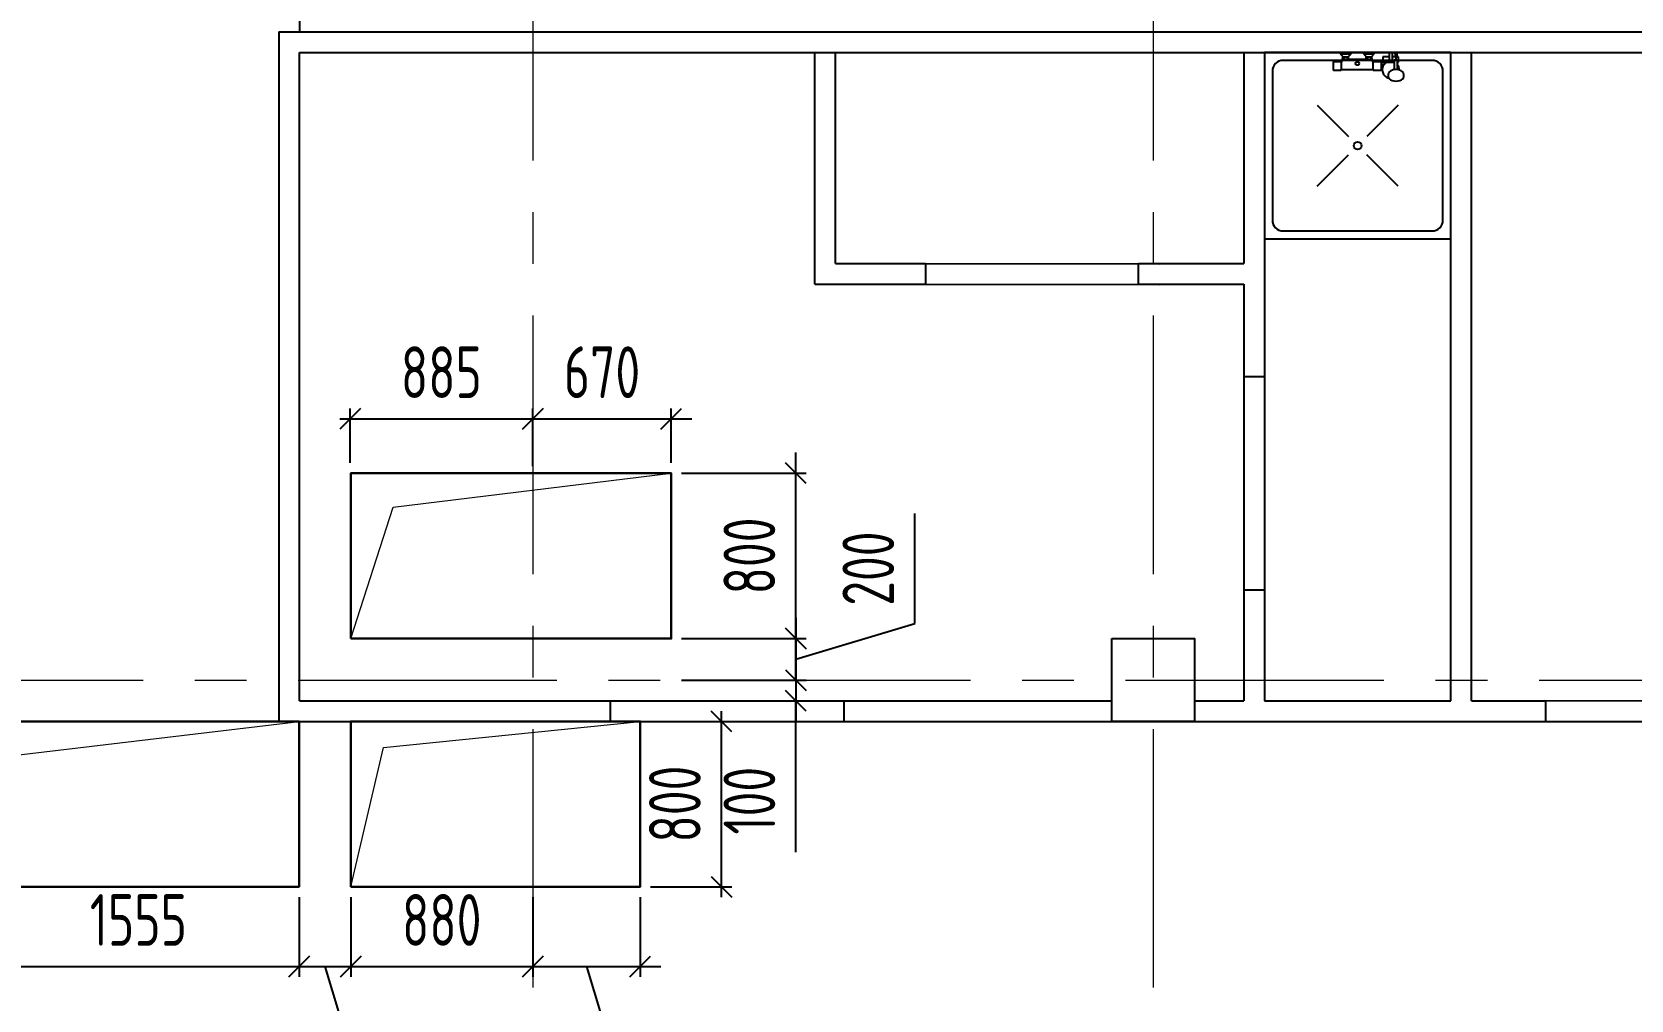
# Model space of a CAD drawing. Header units: millimetres. Extents: x 0 to 8967983, y -224399 to 13801.
# Drawn here: x 54172 to 61904, y -194729 to -190047 of the extents above; entities that cross this region are included whole.
import ezdxf
from ezdxf import colors
from ezdxf.entities.mleader import LeaderData, LeaderLine
from ezdxf.math import Vec2, Vec3

# ---------------------------------------------------------------- set-up
doc = ezdxf.new("R2010")
doc.units = ezdxf.units.MM
doc.header["$LTSCALE"] = 10
doc.linetypes.add('CENTER', pattern=[2, 1.25, -0.25, 0.25, -0.25])
doc.layers.add('013', color=7, linetype='Continuous', lineweight=13)
doc.layers.add('АР_Оси', color=142, linetype='Continuous', lineweight=9)
doc.layers.add('Архитектура', color=251, linetype='Continuous')
doc.layers.add('М_проемы ОВ нч', color=210, linetype='Continuous')
doc.layers.get('0').off()
doc.layers.get('0').freeze()
doc.styles.add('ISOCPEUR', font='isocpeur.TTF', dxfattribs={"width": 0.7})
doc.styles.add('ГОСТ 2.304', font='isocpeur.TTF', dxfattribs={"width": 0.7})
doc.dimstyles.new('СПДС', dxfattribs={"dimscale": 100, "dimtxt": 2.5, "dimasz": 1, "dimexe": 1.5, "dimexo": 0, "dimgap": 1, "dimtad": 1, "dimdec": 0, "dimrnd": 5, "dimtxsty": 'ГОСТ 2.304', "dimblk": 'OBLIQUE', "dimcen": 2.5, "dimdle": 1, "dimadec": 0, "dimazin": 2, "dimtfac": 0.75, "dimtdec": 0, "dimtmove": 1, "dimatfit": 3, "dimfxl": 1, "dimtolj": 1, "dimarcsym": 1})

# ---------------------------------------------------------------- blocks, each defined once
blk = doc.blocks.new('_DOTSMALL')
at = {"color": 0, "linetype": 'ByBlock', "const_width": 0.5}
blk.add_lwpolyline([(-0.0625, 0, 1), (0.0625, 0, 1)], format="xyb", close=True, dxfattribs=at)
blk = doc.blocks.new('_Oblique')
at = {"color": 0, "linetype": 'ByBlock', "lineweight": -2}
blk.add_line((-0.5, -0.5), (0.5, 0.5), dxfattribs=at)
blk = doc.blocks.new('*D305')
at = {"layer": '013', "color": 0, "linetype": 'ByBlock', "lineweight": -2, "transparency": 16777216}
for p, q in [((55660, -191917.3), (56643.5, -191917.3)), ((55710, -192130.9), (55710, -191867.3)), ((56593.5, -192130.9), (56593.5, -191867.3))]:
    blk.add_line(p, q, dxfattribs=at)
at = {"layer": 'Defpoints', "color": 0, "linetype": 'ByBlock', "transparency": 16777216}
for p in [(56593.5, -191917.3), (55710, -192180.9), (56593.5, -192180.9)]:
    blk.add_point(p, dxfattribs=at)
at = {"layer": '013', "color": 0, "linetype": 'ByBlock', "lineweight": -2, "transparency": 16777216, "xscale": 100, "yscale": 100, "zscale": 100, "rotation": 180}
blk.add_blockref('_Oblique', (55710, -191917.3), dxfattribs=at)
at = {"layer": '013', "color": 0, "linetype": 'ByBlock', "lineweight": -2, "transparency": 16777216, "xscale": 100, "yscale": 100, "zscale": 100}
blk.add_blockref('_Oblique', (56593.5, -191917.3), dxfattribs=at)
at = {"layer": '013', "color": 0, "linetype": 'ByBlock', "transparency": 16777216, "insert": (56151.7, -191692.3), "char_height": 250, "attachment_point": 5, "style": 'ГОСТ 2.304'}
blk.add_mtext('\\A1;885', dxfattribs=at)
blk = doc.blocks.new('*D317')
at = {"layer": '013', "color": 0, "linetype": 'ByBlock', "lineweight": -2, "transparency": 16777216}
for p, q in [((53910, -194230.9), (53910, -194616.3)), ((55463.3, -194230.9), (55463.3, -194616.3)), ((53860, -194566.3), (55513.3, -194566.3))]:
    blk.add_line(p, q, dxfattribs=at)
at = {"layer": 'Defpoints', "color": 0, "linetype": 'ByBlock', "transparency": 16777216}
for p in [(53910, -194180.9), (55463.3, -194180.9), (55463.3, -194566.3)]:
    blk.add_point(p, dxfattribs=at)
at = {"layer": '013', "color": 0, "linetype": 'ByBlock', "lineweight": -2, "transparency": 16777216, "xscale": 100, "yscale": 100, "zscale": 100, "rotation": 180}
blk.add_blockref('_Oblique', (53910, -194566.3), dxfattribs=at)
at = {"layer": '013', "color": 0, "linetype": 'ByBlock', "lineweight": -2, "transparency": 16777216, "xscale": 100, "yscale": 100, "zscale": 100}
blk.add_blockref('_Oblique', (55463.3, -194566.3), dxfattribs=at)
at = {"layer": '013', "color": 0, "linetype": 'ByBlock', "transparency": 16777216, "insert": (54686.7, -194341.3), "char_height": 250, "attachment_point": 5, "style": 'ГОСТ 2.304'}
blk.add_mtext('\\A1;1555', dxfattribs=at)
blk = doc.blocks.new('*D326')
at = {"layer": '013', "color": 0, "linetype": 'ByBlock', "lineweight": -2, "transparency": 16777216}
for p, q in [((57163.3, -193380.9), (57555.8, -193380.9)), ((57505.8, -194230.9), (57505.8, -193330.9)), ((57163.3, -194180.9), (57555.8, -194180.9))]:
    blk.add_line(p, q, dxfattribs=at)
at = {"layer": 'Defpoints', "color": 0, "linetype": 'ByBlock', "transparency": 16777216}
for p in [(57113.3, -193380.9), (57505.8, -193380.9), (57113.3, -194180.9)]:
    blk.add_point(p, dxfattribs=at)
at = {"layer": '013', "color": 0, "linetype": 'ByBlock', "lineweight": -2, "transparency": 16777216, "xscale": 100, "yscale": 100, "zscale": 100}
for p, rotation in [((57505.8, -193380.9), 90), ((57505.8, -194180.9), 270)]:
    blk.add_blockref('_Oblique', p, dxfattribs=dict(at, rotation=rotation))
at = {"layer": '013', "color": 0, "linetype": 'ByBlock', "transparency": 16777216, "insert": (57280.8, -193780.9), "char_height": 250, "attachment_point": 5, "rotation": 90, "style": 'ГОСТ 2.304'}
blk.add_mtext('\\A1;800', dxfattribs=at)
blk = doc.blocks.new('*D327')
at = {"layer": '013', "color": 0, "linetype": 'ByBlock', "lineweight": -2, "transparency": 16777216}
for p, q in [((55713.3, -194230.9), (55713.3, -194616.3)), ((56593.5, -194230.9), (56593.5, -194616.3)), ((55663.3, -194566.3), (56643.5, -194566.3))]:
    blk.add_line(p, q, dxfattribs=at)
at = {"layer": 'Defpoints', "color": 0, "linetype": 'ByBlock', "transparency": 16777216}
for p in [(55713.3, -194180.9), (56593.5, -194180.9), (56593.5, -194566.3)]:
    blk.add_point(p, dxfattribs=at)
at = {"layer": '013', "color": 0, "linetype": 'ByBlock', "lineweight": -2, "transparency": 16777216, "xscale": 100, "yscale": 100, "zscale": 100, "rotation": 180}
blk.add_blockref('_Oblique', (55713.3, -194566.3), dxfattribs=at)
at = {"layer": '013', "color": 0, "linetype": 'ByBlock', "lineweight": -2, "transparency": 16777216, "xscale": 100, "yscale": 100, "zscale": 100}
blk.add_blockref('_Oblique', (56593.5, -194566.3), dxfattribs=at)
at = {"layer": '013', "color": 0, "linetype": 'ByBlock', "transparency": 16777216, "insert": (56153.4, -194341.3), "char_height": 250, "attachment_point": 5, "style": 'ГОСТ 2.304'}
blk.add_mtext('\\A1;880', dxfattribs=at)
blk = doc.blocks.new('*D457')
at = {"layer": '013', "color": 0, "linetype": 'ByBlock', "lineweight": -2, "transparency": 16777216}
for p, q in [((56593.5, -194230.9), (56593.5, -194616.3)), ((57113.3, -194230.9), (57113.3, -194616.3)), ((56493.5, -194566.3), (57213.3, -194566.3)), ((56853.4, -194566.3), (57025.9, -195141.3)), ((57025.9, -195141.3), (57558.4, -195141.3))]:
    blk.add_line(p, q, dxfattribs=at)
at = {"layer": 'Defpoints', "color": 0, "linetype": 'ByBlock', "transparency": 16777216}
for p in [(56593.5, -194180.9), (57113.3, -194180.9), (57113.3, -194566.3)]:
    blk.add_point(p, dxfattribs=at)
at = {"layer": '013', "color": 0, "linetype": 'ByBlock', "lineweight": -2, "transparency": 16777216, "xscale": 100, "yscale": 100, "zscale": 100, "rotation": 180}
blk.add_blockref('_Oblique', (56593.5, -194566.3), dxfattribs=at)
at = {"layer": '013', "color": 0, "linetype": 'ByBlock', "lineweight": -2, "transparency": 16777216, "xscale": 100, "yscale": 100, "zscale": 100}
blk.add_blockref('_Oblique', (57113.3, -194566.3), dxfattribs=at)
at = {"layer": '013', "color": 0, "linetype": 'ByBlock', "transparency": 16777216, "insert": (57292.1, -194916.3), "char_height": 250, "attachment_point": 5, "style": 'ГОСТ 2.304'}
blk.add_mtext('\\A1;520', dxfattribs=at)
blk = doc.blocks.new('*D459')
at = {"layer": '013', "color": 0, "linetype": 'ByBlock', "lineweight": -2, "transparency": 16777216}
for p, q in [((55463.3, -194230.9), (55463.3, -194616.3)), ((55713.3, -194230.9), (55713.3, -194616.3)), ((55363.3, -194566.3), (55813.3, -194566.3)), ((55588.3, -194566.3), (55760.8, -195141.3)), ((55760.8, -195141.3), (56293.3, -195141.3))]:
    blk.add_line(p, q, dxfattribs=at)
at = {"layer": 'Defpoints', "color": 0, "linetype": 'ByBlock', "transparency": 16777216}
for p in [(55463.3, -194180.9), (55713.3, -194180.9), (55713.3, -194566.3)]:
    blk.add_point(p, dxfattribs=at)
at = {"layer": '013', "color": 0, "linetype": 'ByBlock', "lineweight": -2, "transparency": 16777216, "xscale": 100, "yscale": 100, "zscale": 100, "rotation": 180}
blk.add_blockref('_Oblique', (55463.3, -194566.3), dxfattribs=at)
at = {"layer": '013', "color": 0, "linetype": 'ByBlock', "lineweight": -2, "transparency": 16777216, "xscale": 100, "yscale": 100, "zscale": 100}
blk.add_blockref('_Oblique', (55713.3, -194566.3), dxfattribs=at)
at = {"layer": '013', "color": 0, "linetype": 'ByBlock', "transparency": 16777216, "insert": (56027.1, -194916.3), "char_height": 250, "attachment_point": 5, "style": 'ГОСТ 2.304'}
blk.add_mtext('\\A1;250', dxfattribs=at)
blk = doc.blocks.new('*D460')
at = {"layer": '013', "color": 0, "linetype": 'ByBlock', "lineweight": -2, "transparency": 16777216}
for p, q in [((56493.5, -191917.3), (57363.3, -191917.3)), ((56593.5, -192146.1), (56593.5, -191867.3)), ((57263.3, -192130.9), (57263.3, -191867.3))]:
    blk.add_line(p, q, dxfattribs=at)
at = {"layer": 'Defpoints', "color": 0, "linetype": 'ByBlock', "transparency": 16777216}
for p in [(57263.3, -191917.3), (56593.5, -192196.1), (57263.3, -192180.9)]:
    blk.add_point(p, dxfattribs=at)
at = {"layer": '013', "color": 0, "linetype": 'ByBlock', "lineweight": -2, "transparency": 16777216, "xscale": 100, "yscale": 100, "zscale": 100, "rotation": 180}
blk.add_blockref('_Oblique', (56593.5, -191917.3), dxfattribs=at)
at = {"layer": '013', "color": 0, "linetype": 'ByBlock', "lineweight": -2, "transparency": 16777216, "xscale": 100, "yscale": 100, "zscale": 100}
blk.add_blockref('_Oblique', (57263.3, -191917.3), dxfattribs=at)
at = {"layer": '013', "color": 0, "linetype": 'ByBlock', "transparency": 16777216, "insert": (56928.4, -191692.3), "char_height": 250, "attachment_point": 5, "style": 'ГОСТ 2.304'}
blk.add_mtext('\\A1;670', dxfattribs=at)
blk = doc.blocks.new('*D461')
at = {"layer": '013', "color": 0, "linetype": 'ByBlock', "lineweight": -2, "transparency": 16777216}
for p, q in [((57866.2, -193080.9), (57866.2, -192080.9)), ((57313.3, -192180.9), (57916.2, -192180.9)), ((57313.3, -192980.9), (57916.2, -192980.9))]:
    blk.add_line(p, q, dxfattribs=at)
at = {"layer": 'Defpoints', "color": 0, "linetype": 'ByBlock', "transparency": 16777216}
for p in [(57263.3, -192180.9), (57866.2, -192180.9), (57263.3, -192980.9)]:
    blk.add_point(p, dxfattribs=at)
at = {"layer": '013', "color": 0, "linetype": 'ByBlock', "lineweight": -2, "transparency": 16777216, "xscale": 100, "yscale": 100, "zscale": 100}
for p, rotation in [((57866.2, -192180.9), 90), ((57866.2, -192980.9), 270)]:
    blk.add_blockref('_Oblique', p, dxfattribs=dict(at, rotation=rotation))
at = {"layer": '013', "color": 0, "linetype": 'ByBlock', "transparency": 16777216, "insert": (57641.2, -192580.9), "char_height": 250, "attachment_point": 5, "rotation": 90, "style": 'ГОСТ 2.304'}
blk.add_mtext('\\A1;800', dxfattribs=at)
blk = doc.blocks.new('*D462')
at = {"layer": '013', "color": 0, "linetype": 'ByBlock', "lineweight": -2, "transparency": 16777216}
for p, q in [((58441.2, -192908.4), (58441.2, -192375.9)), ((57866.2, -192880.9), (57866.2, -193280.9)), ((57866.2, -193080.9), (58441.2, -192908.4)), ((57313.3, -192980.9), (57916.2, -192980.9)), ((57313.3, -193180.9), (57916.2, -193180.9))]:
    blk.add_line(p, q, dxfattribs=at)
at = {"layer": 'Defpoints', "color": 0, "linetype": 'ByBlock', "transparency": 16777216}
for p in [(57263.3, -192980.9), (57263.3, -193180.9), (57866.2, -193180.9)]:
    blk.add_point(p, dxfattribs=at)
at = {"layer": '013', "color": 0, "linetype": 'ByBlock', "lineweight": -2, "transparency": 16777216, "xscale": 100, "yscale": 100, "zscale": 100}
for p, rotation in [((57866.2, -192980.9), 90), ((57866.2, -193180.9), 270)]:
    blk.add_blockref('_Oblique', p, dxfattribs=dict(at, rotation=rotation))
at = {"layer": '013', "color": 0, "linetype": 'ByBlock', "transparency": 16777216, "insert": (58216.2, -192642.1), "char_height": 250, "attachment_point": 5, "rotation": 90, "style": 'ГОСТ 2.304'}
blk.add_mtext('\\A1;200', dxfattribs=at)
blk = doc.blocks.new('*D463')
at = {"layer": '013', "color": 0, "linetype": 'ByBlock', "lineweight": -2, "transparency": 16777216}
for p, q in [((57866.2, -193180.9), (57866.2, -193080.9)), ((57313.3, -193180.9), (57916.2, -193180.9)), ((57866.2, -193180.9), (57866.2, -193280.9)), ((57866.2, -193180.9), (57866.2, -193280.9)), ((57313.3, -193280.9), (57916.2, -193280.9)), ((57866.2, -193280.9), (57866.2, -193380.9)), ((57866.2, -194013.3), (57866.2, -193280.9))]:
    blk.add_line(p, q, dxfattribs=at)
at = {"layer": 'Defpoints', "color": 0, "linetype": 'ByBlock', "transparency": 16777216}
for p in [(57263.3, -193180.9), (57263.3, -193280.9), (57866.2, -193280.9)]:
    blk.add_point(p, dxfattribs=at)
at = {"layer": '013', "color": 0, "linetype": 'ByBlock', "lineweight": -2, "transparency": 16777216, "xscale": 100, "yscale": 100, "zscale": 100}
for p, rotation in [((57866.2, -193180.9), 270), ((57866.2, -193280.9), 90)]:
    blk.add_blockref('_Oblique', p, dxfattribs=dict(at, rotation=rotation))
at = {"layer": '013', "color": 0, "linetype": 'ByBlock', "transparency": 16777216, "insert": (57641.2, -193764.5), "char_height": 250, "attachment_point": 5, "rotation": 90, "style": 'ГОСТ 2.304'}
blk.add_mtext('\\A1;100', dxfattribs=at)
blk = doc.blocks.new('*D523')
at = {"layer": '013', "color": 0, "linetype": 'ByBlock', "lineweight": -2, "transparency": 16777216}
for p, q in [((47977.1, -6030.5), (47977.1, -6735.6)), ((47015.2, -6130.5), (47015.2, -6735.6)), ((48077.1, -6585.6), (46915.2, -6585.6)), ((69773.4, -206645.8), (69773.4, -207945.8)), ((70483.9, -206745.8), (69623.4, -206745.8)), ((70362, -207845.8), (69623.4, -207845.8))]:
    blk.add_line(p, q, dxfattribs=at)
at = {"layer": 'Defpoints', "color": 0, "linetype": 'ByBlock', "transparency": 16777216}
for p in [(47977.1, -6030.5), (47015.2, -6130.5), (47015.2, -6585.6), (70483.9, -206745.8), (69773.4, -207845.8), (70362, -207845.8)]:
    blk.add_point(p, dxfattribs=at)
at = {"layer": '013', "color": 0, "linetype": 'ByBlock', "lineweight": -2, "transparency": 16777216, "xscale": 100, "yscale": 100, "zscale": 100}
for p, rotation in [((47015.2, -6585.6), 180), ((69773.4, -206745.8), 90), ((69773.4, -207845.8), 270)]:
    blk.add_blockref('_Oblique', p, dxfattribs=dict(at, rotation=rotation))
blk.add_blockref('_Oblique', (47977.1, -6585.6), dxfattribs=at)
at = {"layer": '013', "color": 0, "linetype": 'ByBlock', "transparency": 16777216, "insert": (47496.2, -6360.6), "char_height": 250, "attachment_point": 5, "style": 'ГОСТ 2.304'}
blk.add_mtext('\\A1;960', dxfattribs=at)
at = {"layer": '013', "color": 0, "linetype": 'ByBlock', "transparency": 16777216, "insert": (69548.4, -207295.8), "char_height": 250, "attachment_point": 5, "rotation": 90, "style": 'ГОСТ 2.304'}
blk.add_mtext('\\A1;1100', dxfattribs=at)
blk = doc.blocks.new('*D524')
at = {"layer": '013', "color": 0, "linetype": 'ByBlock', "lineweight": -2, "transparency": 16777216}
for p, q in [((49025.2, -5880.5), (49025.2, -5780.5)), ((48615.2, -5880.5), (49175.2, -5880.5)), ((49025.2, -5880.5), (49025.2, -6030.5)), ((49025.2, -5880.5), (49025.2, -6030.5)), ((48492.4, -6030.5), (49175.2, -6030.5)), ((49025.2, -6030.5), (49025.2, -6130.5)), ((49025.2, -6728.6), (49025.2, -6030.5)), ((70806.5, -197915.9), (70806.5, -197815.9)), ((70806.5, -197940.9), (70271.1, -198142.2)), ((71073.3, -197915.9), (70656.5, -197915.9)), ((70806.5, -197965.9), (70806.5, -197915.9)), ((70806.5, -197965.9), (70806.5, -197915.9)), ((71121.1, -197965.9), (70656.5, -197965.9)), ((70806.5, -197965.9), (70806.5, -198065.9)), ((70271.1, -198142.2), (70271.1, -198552.2))]:
    blk.add_line(p, q, dxfattribs=at)
at = {"layer": 'Defpoints', "color": 0, "linetype": 'ByBlock', "transparency": 16777216}
for p in [(48615.2, -5880.5), (48492.4, -6030.5), (49025.2, -6030.5), (70806.5, -197915.9), (71073.3, -197915.9), (71121.1, -197965.9)]:
    blk.add_point(p, dxfattribs=at)
at = {"layer": '013', "color": 0, "linetype": 'ByBlock', "lineweight": -2, "transparency": 16777216, "xscale": 100, "yscale": 100, "zscale": 100}
for p, rotation in [((49025.2, -5880.5), 270), ((49025.2, -6030.5), 90), ((70806.5, -197915.9), 270), ((70806.5, -197965.9), 90)]:
    blk.add_blockref('_Oblique', p, dxfattribs=dict(at, rotation=rotation))
at = {"layer": '013', "color": 0, "linetype": 'ByBlock', "transparency": 16777216, "char_height": 250, "attachment_point": 5, "rotation": 90, "style": 'ГОСТ 2.304'}
for s, insert in [('\\A1;150', (48800.2, -6479.8)), ('\\A1;50', (70046.1, -198347.2))]:
    blk.add_mtext(s, dxfattribs=dict(at, insert=insert))

msp = doc.modelspace()

# ---------------------------------------------------------------- linework, layer by layer
at = {"layer": '013', "color": 1, "linetype": 'ByBlock'}
for points in [[(55713.3, -192980.9), (55919.3, -192344.9), (57263.3, -192180.9)], [(53913.3, -194180.9), (54096.2, -193544.7), (55463.3, -193380.9)], [(55713.3, -194180.9), (55872.4, -193506.6), (57113.3, -193380.9)]]:
    msp.add_lwpolyline(points, dxfattribs=at)
at = {"layer": 'АР_Оси', "linetype": 'CENTER', "ltscale": 100}
for p, q in [((56593.5, -165418.4), (56593.5, -218973.7)), ((59593.5, -165418.4), (59593.5, -218962.2)), ((41459.8, -193180.9), (80327.1, -193180.9))]:
    msp.add_line(p, q, dxfattribs=at)
at = {"layer": 'Архитектура', "lineweight": 25, "transparency": 33554684}
for p, q in [((55465.5, -192962.7), (55465.5, -190146.8)), ((55465.5, -190146.8), (64534, -190146.8)), ((57957.5, -191266.7), (57957.5, -190146.8)), ((58057.5, -191166.8), (58057.5, -190146.8)), ((60032.5, -190146.8), (60032.5, -191166.8)), ((60132.5, -190146.8), (60132.5, -191715.2)), ((60132.5, -190146.8), (60132.5, -191046.8)), ((61032.5, -190146.8), (60132.5, -190146.8)), ((60942.5, -190184.3), (60222.5, -190184.3)), ((60463.5, -190194.1), (60463.5, -190228.5)), ((60503.3, -190191.9), (60465.8, -190191.9)), ((60550.5, -190146.8), (60498, -190146.8)), ((60498, -190146.8), (60498, -190152.1)), ((60498, -190152.1), (60512.3, -190167.1)), ((60498, -190152.1), (60550.5, -190152.1)), ((60503.3, -190192.6), (60503.3, -190191.9)), ((60504.8, -190192.6), (60503.3, -190192.6)), ((60503.3, -190192.6), (60503.3, -190227.1)), ((60510, -190179.8), (60504.8, -190179.8)), ((60504.8, -190179.8), (60504.8, -190192.6)), ((60504.8, -190227.1), (60504.8, -190192.6)), ((60512.3, -190167.1), (60510, -190167.1)), ((60510, -190167.1), (60510, -190179.8)), ((60510, -190179.8), (60538.5, -190179.8)), ((60512.3, -190167.1), (60536.3, -190167.1)), ((60517.2, -190167.1), (60517.2, -190179.8)), ((60531.4, -190167.1), (60531.4, -190179.8)), ((60536.3, -190167.1), (60550.5, -190152.1)), ((60538.5, -190167.1), (60536.3, -190167.1)), ((60538.5, -190179.8), (60538.5, -190167.1)), ((60622.5, -190179.8), (60538.5, -190179.8)), ((60550.5, -190152.1), (60550.5, -190146.8)), ((60663, -190146.8), (60610.5, -190146.8)), ((60610.5, -190146.8), (60610.5, -190152.1)), ((60610.5, -190152.1), (60624.8, -190167.1)), ((60610.5, -190152.1), (60663, -190152.1)), ((60624.8, -190167.1), (60622.5, -190167.1)), ((60622.5, -190167.1), (60622.5, -190179.8)), ((60622.5, -190179.8), (60651, -190179.8)), ((60624.8, -190167.1), (60648.8, -190167.1)), ((60629.7, -190167.1), (60629.7, -190179.8)), ((60643.9, -190167.1), (60643.9, -190179.8)), ((60648.8, -190167.1), (60663, -190152.1)), ((60651, -190167.1), (60648.8, -190167.1)), ((60651, -190179.8), (60651, -190167.1)), ((60656.3, -190179.8), (60651, -190179.8)), ((60656.3, -190192.6), (60656.3, -190179.8)), ((60657.8, -190192.6), (60656.3, -190192.6)), ((60656.3, -190192.6), (60656.3, -190227.2)), ((60695.3, -190191.9), (60657.8, -190191.9)), ((60657.8, -190191.9), (60657.8, -190192.6)), ((60657.8, -190227.1), (60657.8, -190192.6)), ((60663, -190152.1), (60663, -190146.8)), ((60697.5, -190194.5), (60697.5, -190194.1)), ((60721, -190194.5), (60697.5, -190194.5)), ((60697.5, -190204.2), (60697.5, -190194.5)), ((60697.5, -190228.5), (60697.5, -190204.2)), ((60697.5, -190204.2), (60710.1, -190204.2)), ((60734.3, -190166.3), (60705, -190166.3)), ((60705, -190166.3), (60705, -190193.3)), ((60705, -190193.3), (60723, -190193.3)), ((60723, -190193.3), (60760.4, -190193.3)), ((60750.8, -190146.8), (60734.3, -190146.8)), ((60734.3, -190146.8), (60734.3, -190166.3)), ((60734.3, -190166.3), (60734.3, -190179.8)), ((60750.8, -190166.3), (60750.8, -190146.8)), ((60763.2, -190166.3), (60750.8, -190166.3)), ((60750.8, -190179.8), (60750.8, -190166.3)), ((60750.8, -190179.8), (60750.8, -190166.3)), ((60759.8, -190228.8), (60760.2, -190215.1)), ((60760.2, -190215.1), (60760.5, -190183.5)), ((60760.5, -190183.5), (60760.7, -190182.2)), ((60760.7, -190182.2), (60761.2, -190181.1)), ((60761.2, -190181.1), (60762.1, -190180.1)), ((60762.1, -190180.1), (60763.2, -190179.3)), ((60763.2, -190153.6), (60763.2, -190166.3)), ((60763.2, -190166.3), (60772.9, -190166.3)), ((60763.2, -190179.3), (60764.3, -190178.9)), ((60766.1, -190178), (60764.3, -190178.9)), ((60764.3, -190178.9), (60764.3, -190178.9)), ((60764.3, -190178.9), (60764.4, -190178.9)), ((60764.4, -190178.9), (60765.8, -190178.7)), ((60765.8, -190178.7), (60770.3, -190178.7)), ((60768, -190177.7), (60766.1, -190178)), ((60770, -190178), (60768, -190177.7)), ((60771.8, -190178.9), (60770, -190178)), ((60770.3, -190178.7), (60771.6, -190178.9)), ((60771.6, -190178.9), (60771.8, -190178.9)), ((60771.8, -190178.9), (60771.8, -190178.9)), ((60771.8, -190178.9), (60772.9, -190179.3)), ((60772.9, -190166.3), (60772.9, -190153.6)), ((60780, -190166.3), (60772.9, -190166.3)), ((60772.9, -190179.3), (60774, -190180.1)), ((60774, -190180.1), (60774.8, -190181.1)), ((60774.8, -190181.1), (60775.4, -190182.2)), ((60775.4, -190182.2), (60775.5, -190183.5)), ((60775.9, -190215.1), (60775.5, -190183.5)), ((60775.8, -190205.3), (60775.7, -190193.3)), ((60775.7, -190193.3), (60780, -190193.3)), ((60776.3, -190228.8), (60775.9, -190215.1)), ((60780, -190193.3), (60780, -190166.3)), ((61032.5, -193280.9), (61032.5, -190146.8)), ((61032.5, -191046.8), (61032.5, -190146.8)), ((61132.5, -193280.9), (61132.5, -190146.8)), ((60170, -190236.8), (60170, -190956.8)), ((60465.8, -190230.8), (60503.3, -190230.8)), ((60503.3, -190230.8), (60503.3, -190227.1)), ((60503.3, -190227.1), (60504.8, -190227.1)), ((60504.8, -190227.1), (60504.8, -190227.2)), ((60504.8, -190227.2), (60504.8, -190227.7)), ((60504.8, -190227.7), (60504.8, -190227.8)), ((60504.8, -190227.8), (60656.3, -190227.8)), ((60656.3, -190227.2), (60656.3, -190227.1)), ((60656.3, -190227.1), (60657.8, -190227.1)), ((60656.3, -190227.7), (60656.3, -190227.2)), ((60656.3, -190227.8), (60656.3, -190227.7)), ((60657.8, -190227.1), (60657.8, -190230.8)), ((60657.8, -190230.8), (60695.3, -190230.8)), ((60730.9, -190252.1), (60730.5, -190254.5)), ((60730.5, -190254.5), (60730.5, -190262.5)), ((60730.5, -190262.5), (60731.8, -190268.1)), ((60732.2, -190246.6), (60730.9, -190252.1)), ((60731.8, -190268.1), (60733.1, -190269.8)), ((60733.3, -190244.6), (60732.2, -190246.6)), ((60733.1, -190269.8), (60735.6, -190273.3)), ((60736.9, -190239.6), (60733.3, -190244.6)), ((60735.6, -190273.3), (60741.5, -190277.7)), ((60738.4, -190238.2), (60736.9, -190239.6)), ((60743.8, -190234.1), (60738.4, -190238.2)), ((60741.5, -190277.7), (60749.3, -190281.1)), ((60750.9, -190231), (60743.8, -190234.1)), ((60749.3, -190281.1), (60758.3, -190283.3)), ((60754.8, -190230), (60750.9, -190231)), ((60761.2, -190228.5), (60754.8, -190230)), ((60758.3, -190283.3), (60768, -190284)), ((60768, -190227.9), (60761.2, -190228.5)), ((60774.9, -190228.5), (60768, -190227.9)), ((60768, -190284), (60777.7, -190283.3)), ((60781.3, -190230), (60774.9, -190228.5)), ((60777.7, -190283.3), (60786.8, -190281.1)), ((60781.3, -190230), (60783.8, -190230.6)), ((60785.1, -190231), (60783.8, -190230.6)), ((60792.2, -190234.1), (60785.1, -190231)), ((60786.8, -190281.1), (60794.6, -190277.7)), ((60797.7, -190238.2), (60792.2, -190234.1)), ((60794.6, -190277.7), (60800.5, -190273.3)), ((60799.2, -190239.6), (60797.7, -190238.2)), ((60802.8, -190244.6), (60799.2, -190239.6)), ((60800.5, -190273.3), (60804.3, -190268.1)), ((60803.9, -190246.6), (60802.8, -190244.6)), ((60805.2, -190252.1), (60803.9, -190246.6)), ((60804.3, -190268.1), (60805.5, -190262.5)), ((60805.5, -190254.5), (60805.2, -190252.1)), ((60805.5, -190262.5), (60805.5, -190254.5)), ((60995, -190956.8), (60995, -190236.8)), ((60386.8, -190401.1), (60538.2, -190552.5)), ((60778.3, -190401.1), (60626.9, -190552.5)), ((60386.8, -190792.6), (60538.2, -190641.2)), ((60778.3, -190792.6), (60626.9, -190641.2)), ((60132.5, -191046.8), (61032.5, -191046.8)), ((60222.5, -191009.3), (60942.5, -191009.3)), ((58057.5, -191166.8), (58492.3, -191167.3)), ((58492.2, -191167.3), (59622.2, -191167.5)), ((58492.3, -191167.3), (58492.3, -191267.3)), ((59522.3, -191266.8), (59522.3, -191166.8)), ((59522.3, -191166.8), (60032.5, -191166.8)), ((57957.5, -191266.7), (58492.3, -191267.3)), ((58492.3, -191267.3), (59622.3, -191267.7)), ((59522.3, -191266.8), (60032.5, -191266.8)), ((60032.5, -191266.8), (60032.5, -191715.2)), ((60132.5, -191715.2), (60032.5, -191715.2)), ((55365.5, -192712.1), (55365.5, -193380.9)), ((55465.5, -193280.9), (55465.5, -192712.1)), ((60032.5, -192745.2), (60132.5, -192745.2)), ((60032.5, -192745.2), (60032.5, -193280.9)), ((60132.5, -192745.2), (60132.5, -193280.9)), ((55465.5, -193280.9), (56968.1, -193280.9)), ((56968, -193280.9), (58098.1, -193281.1)), ((56968.1, -193280.9), (56968.1, -193380.9)), ((58098.1, -193280.9), (59393.5, -193280.9)), ((58098.1, -193280.9), (58098.1, -193380.9)), ((59793.5, -193280.9), (60032.5, -193280.9)), ((60132.5, -193280.9), (61032.5, -193280.9)), ((61132.5, -193280.9), (61493, -193280.9)), ((61486.8, -193280.8), (62616.9, -193281.1)), ((61493, -193380.9), (61493, -193280.9)), ((55365.5, -193380.9), (56968.1, -193380.9)), ((56968.1, -193380.9), (58098.1, -193381.3)), ((58098.1, -193380.9), (61493, -193380.9)), ((61486.9, -193380.8), (62616.9, -193381.3))]:
    msp.add_line(p, q, dxfattribs=at)
for points in [[(55465.5, -188916.8), (55465.5, -190046.8)], [(55365.5, -190046.8), (55365.5, -192962.7)], [(55365.5, -190046.8), (64534, -190046.8)], [(60032.5, -191715.2), (60032.5, -192845.2)], [(60132.5, -191715.2), (60132.5, -192745.2)]]:
    msp.add_lwpolyline(points, dxfattribs=at)
msp.add_lwpolyline([(59393.5, -192980.9), (59793.5, -192980.9), (59793.5, -193380.9), (59393.5, -193380.9)], close=True, dxfattribs=at)
for centre, major_axis, start_param, end_param in [((60222.5, -190236.8), (-37.1, 37.1), 5.497787, 7.068583), ((60465.8, -190194.1), (-1.59, -1.59), 3.926991, 5.497787), ((60580.5, -190199.3), (-6.36, -6.36), 2.356194490192329, 8.639379797371916), ((60695.3, -190194.1), (-1.59, -1.59), 2.356194, 3.926991), ((60742.5, -190229.7), (-29.2, -29.2), -1.450597, 0.554553), ((60742.5, -190229.7), (-29.2, -29.2), 4.475014, 4.832588), ((60742.5, -190229.7), (-29.2, 29.2), 5.990979, 6.04581), ((60742.5, -190179.8), (-5.83, 5.83), 0.785398, 3.926991), ((60768, -190153.6), (-3.45, -3.45), 2.356194, 5.497787), ((60742.7, -190229.6), (-29.1, 29.1), 3.901829, 4.560561), ((60942.5, -190236.8), (-37.1, -37.1), 2.356194, 3.926991), ((60465.8, -190228.5), (-1.59, 1.59), 0.785398, 2.356194), ((60695.3, -190228.5), (-1.59, -1.59), 0.785398, 2.356194), ((60582.5, -190596.8), (-13.3, 13.3), 3.926991, 10.210176), ((60222.5, -190956.8), (-37.1, -37.1), -0.785398, 0.785398), ((60942.5, -190956.8), (-37.1, 37.1), 2.356194, 3.926991)]:
    msp.add_ellipse(centre, major_axis=major_axis, ratio=1, start_param=start_param, end_param=end_param, dxfattribs=at)
at = {"layer": 'М_проемы ОВ нч', "color": 1, "linetype": 'ByBlock', "lineweight": 30}
for points in [[(55713.3, -192980.9), (57263.3, -192980.9), (57263.3, -192180.9), (55713.3, -192180.9)], [(53913.3, -194180.9), (55463.3, -194180.9), (55463.3, -193380.9), (53913.3, -193380.9)], [(55713.3, -194180.9), (57113.3, -194180.9), (57113.3, -193380.9), (55713.3, -193380.9)]]:
    msp.add_lwpolyline(points, close=True, dxfattribs=at)

# ---------------------------------------------------------------- dimensions: what is measured, and where the dimension line sits
at = {"layer": '013', "color": 1, "linetype": 'ByBlock'}
for base, p1, p2, middle in [((49025.2, -6030.5), (48615.2, -5880.5), (48492.4, -6030.5), (49072, -6479.8)), ((70806.5, -197915.9), (71121.1, -197965.9), (71073.3, -197915.9), (70271.1, -198242.2))]:
    dim = msp.add_linear_dim(base=base, p1=p1, p2=p2, angle=90, dimstyle='СПДС', dxfattribs=at)
    dim.commit()
    dim.dimension.update_dxf_attribs({"geometry": '*D524', "text_midpoint": middle, "dimtype": 160})
dim = msp.add_linear_dim(base=(47015.2, -6585.6), p1=(47977.1, -6030.5), p2=(47015.2, -6130.5), dimstyle='СПДС', dxfattribs=at)
dim.commit()
dim.dimension.update_dxf_attribs({"geometry": '*D523', "text_midpoint": (47496.2, -6360.6)})
dim = msp.add_linear_dim(base=(69773.4, -207845.8), p1=(70483.9, -206745.8), p2=(70362, -207845.8), angle=90, dimstyle='СПДС', dxfattribs=at)
dim.commit()
dim.dimension.update_dxf_attribs({"geometry": '*D523', "text_midpoint": (69548.4, -207295.8)})
for base, p1, p2, override, picture, middle in [((56593.4534, -191917.2695), (55709.9872, -192180.8688), (56593.4534, -192180.8688), {"dimasz": 1, "dimexe": 0.5, "dimexo": 0.5, "dimrnd": 5, "dimdle": 0.5}, '*D305', (56151.7203, -191692.2695)), ((57263.3, -191917.3), (56593.5, -192196.1), (57263.3, -192180.9), {"dimexe": 0.5, "dimexo": 0.5}, '*D460', (56928.4, -191692.3)), ((55463.3, -194566.3), (53910, -194180.9), (55463.3, -194180.9), {"dimexe": 0.5, "dimexo": 0.5, "dimdle": 0.5}, '*D317', (54686.7, -194341.3)), ((55713.3, -194566.3), (55463.3, -194180.9), (55713.3, -194180.9), {"dimexe": 0.5, "dimexo": 0.5}, '*D459', (55860.8, -194916.3)), ((56593.5, -194566.3), (55713.3, -194180.9), (56593.5, -194180.9), {"dimexe": 0.5, "dimexo": 0.5, "dimdle": 0.5}, '*D327', (56153.4, -194341.3)), ((57113.3, -194566.3), (56593.5, -194180.9), (57113.3, -194180.9), {"dimexe": 0.5, "dimexo": 0.5}, '*D457', (57125.9, -194916.3))]:
    dim = msp.add_linear_dim(base=base, p1=p1, p2=p2, dimstyle='СПДС', override=override, dxfattribs=at)
    dim.commit()
    dim.dimension.update_dxf_attribs({"geometry": picture, "text_midpoint": middle})
for base, p1, p2, override, picture, middle in [((57866.2, -192180.9), (57263.3, -192980.9), (57263.3, -192180.9), {"dimexe": 0.5, "dimexo": 0.5}, '*D461', (57641.2, -192580.9)), ((57866.2, -193180.9), (57263.3, -192980.9), (57263.3, -193180.9), {"dimexe": 0.5, "dimexo": 0.5}, '*D462', (58216.2, -192808.4)), ((57505.8, -193380.9), (57113.3, -194180.9), (57113.3, -193380.9), {"dimexe": 0.5, "dimexo": 0.5, "dimdle": 0.5}, '*D326', (57280.8, -193780.9))]:
    dim = msp.add_linear_dim(base=base, p1=p1, p2=p2, angle=90, dimstyle='СПДС', override=override, dxfattribs=at)
    dim.commit()
    dim.dimension.update_dxf_attribs({"geometry": picture, "text_midpoint": middle})
dim = msp.add_linear_dim(base=(57866.2, -193280.9), p1=(57263.3, -193180.9), p2=(57263.3, -193280.9), angle=90, dimstyle='СПДС', override={"dimexe": 0.5, "dimexo": 0.5}, dxfattribs=at)
dim.commit()
dim.dimension.update_dxf_attribs({"geometry": '*D463', "text_midpoint": (57884.1, -193764.5), "dimtype": 160})

# ---------------------------------------------------------------- leaders
at = {"layer": 'Архитектура', "lineweight": 25, "transparency": 33554684}
ml = msp.add_multileader_mtext('Standard', dxfattribs=at)
ml.set_content('0,000', color=256, style='ISOCPEUR')
ml.set_leader_properties(color=256, linetype='Continuous', lineweight=-1)
ml.set_arrow_properties(name='DOTSMALL')
ml.build(insert=Vec2(0, 0))
ml.multileader.update_dxf_attribs({"has_text_frame": 1, "text_left_attachment_type": 4, "text_right_attachment_type": 4, "dogleg_length": 100, "arrow_head_size": 180})
ctx = ml.context
ctx.base_point, ctx.char_height, ctx.arrow_head_size, ctx.landing_gap_size, ctx.plane_origin = Vec3(55258.7, -205011.7, 0), 250, 180, 50, Vec3(53097.5, -205536.3, 0)
ctx.left_attachment, ctx.right_attachment = 4, 4
notes = []
notes.append((ctx, [(0, (0, 0, 0), (0, 0), (1, 0), 1, [])]))
ctx.mtext.insert, ctx.mtext.width, ctx.mtext.line_spacing_style, ctx.mtext.flow_direction = Vec3(55308.7, -204611.7, 0), 852.697, 2, 5
ml = msp.add_multileader_mtext('Standard', dxfattribs=at)
ml.set_content('{\\W0.8;-2,250}', color=256, style='ISOCPEUR')
ml.set_leader_properties(color=256, linetype='Continuous', lineweight=-1)
ml.set_arrow_properties(name='DOTSMALL')
ml.build(insert=Vec2(0, 0))
ml.multileader.update_dxf_attribs({"has_text_frame": 1, "text_left_attachment_type": 4, "text_right_attachment_type": 4, "dogleg_length": 100, "arrow_head_size": 180})
ctx = ml.context
ctx.base_point, ctx.char_height, ctx.arrow_head_size, ctx.landing_gap_size, ctx.plane_origin = Vec3(69101.2, -196521.6), 250, 180, 50, Vec3(68896.1, -197241.9)
ctx.left_attachment, ctx.right_attachment = 4, 4
notes.append((ctx, [(0, (0, 0, 0), (0, 0), (1, 0), 1, [])]))
ctx.mtext.insert, ctx.mtext.width, ctx.mtext.defined_height, ctx.mtext.line_spacing_style, ctx.mtext.flow_direction = Vec3(69151.2, -196188.3), 769.989, 343.9, 2, 5
ml = msp.add_multileader_mtext('Standard', dxfattribs=at)
ml.set_content('%%P0,000', color=256, style='ISOCPEUR')
ml.set_leader_properties(color=256, linetype='Continuous', lineweight=-1)
ml.set_arrow_properties(name='DOTSMALL')
ml.build(insert=Vec2(0, 0))
ml.multileader.update_dxf_attribs({"has_text_frame": 1, "text_left_attachment_type": 4, "text_right_attachment_type": 4, "dogleg_length": 100, "arrow_head_size": 180})
ctx = ml.context
ctx.base_point, ctx.char_height, ctx.arrow_head_size, ctx.landing_gap_size, ctx.plane_origin = Vec3(75855.9, -202520.9), 250, 180, 50, Vec3(72784.8, -204110.5)
ctx.left_attachment, ctx.right_attachment = 4, 4
notes.append((ctx, [(0, (0, 0, 0), (0, 0), (1, 0), 1, [])]))
ctx.mtext.insert, ctx.mtext.width, ctx.mtext.line_spacing_style, ctx.mtext.flow_direction = Vec3(75905.9, -202187.6), 852.697, 2, 5
ml = msp.add_multileader_mtext('Standard', dxfattribs=at)
ml.set_content('%%P0,000', color=256, style='ISOCPEUR')
ml.set_leader_properties(color=256, linetype='Continuous', lineweight=-1)
ml.set_arrow_properties(name='DOTSMALL')
ml.build(insert=Vec2(0, 0))
ml.multileader.update_dxf_attribs({"has_text_frame": 1, "text_left_attachment_type": 4, "text_right_attachment_type": 4, "dogleg_length": 100, "arrow_head_size": 180})
ctx = ml.context
ctx.base_point, ctx.char_height, ctx.arrow_head_size, ctx.landing_gap_size, ctx.plane_origin = Vec3(73396.1, -204238.8), 250, 180, 50, Vec3(70277.3, -203473.6)
ctx.left_attachment, ctx.right_attachment = 4, 4
notes.append((ctx, [(0, (0, 0, 0), (0, 0), (1, 0), 1, [])]))
ctx.mtext.insert, ctx.mtext.width, ctx.mtext.line_spacing_style, ctx.mtext.flow_direction = Vec3(73446.1, -203905.4), 852.697, 2, 5
ml = msp.add_multileader_mtext('Standard', dxfattribs=at)
ml.set_content('%%P0,000', color=256, style='ISOCPEUR')
ml.set_leader_properties(color=256, linetype='Continuous', lineweight=-1)
ml.set_arrow_properties(name='DOTSMALL')
ml.build(insert=Vec2(0, 0))
ml.multileader.update_dxf_attribs({"has_text_frame": 1, "text_left_attachment_type": 4, "text_right_attachment_type": 4, "dogleg_length": 100, "arrow_head_size": 180})
ctx = ml.context
ctx.base_point, ctx.char_height, ctx.arrow_head_size, ctx.landing_gap_size, ctx.plane_origin = Vec3(56873.3, -196097.7), 250, 180, 50, Vec3(54712, -197046.5)
ctx.left_attachment, ctx.right_attachment = 4, 4
notes.append((ctx, [(0, (0, 0, 0), (0, 0), (1, 0), 1, [])]))
ctx.mtext.insert, ctx.mtext.width, ctx.mtext.line_spacing_style, ctx.mtext.flow_direction = Vec3(56923.3, -195764.4), 852.697, 2, 5
ml = msp.add_multileader_mtext('Standard', dxfattribs=at)
ml.set_content('Л.3', color=256, style='ISOCPEUR')
ml.set_leader_properties(color=256, linetype='Continuous', lineweight=-1)
ml.set_arrow_properties(name='DOTSMALL')
ml.build(insert=Vec2(0, 0))
ml.multileader.update_dxf_attribs({"has_text_frame": 1, "text_left_attachment_type": 4, "text_right_attachment_type": 4, "dogleg_length": 100, "arrow_head_size": 180})
ctx = ml.context
ctx.base_point, ctx.char_height, ctx.arrow_head_size, ctx.landing_gap_size, ctx.plane_origin = Vec3(73917.9, -204990.7), 250, 180, 50, Vec3(98695.6, -215170.2)
ctx.left_attachment, ctx.right_attachment = 4, 4
notes.append((ctx, [(0, (0, 0, 0), (0, 0), (1, 0), 1, [])]))
ctx.mtext.insert, ctx.mtext.width, ctx.mtext.line_spacing_style, ctx.mtext.flow_direction = Vec3(73967.9, -204657.4), 852.697, 2, 5
for ctx, leaders in notes:
    for number, flags, end, landing, length, lines in leaders:
        leader = LeaderData()
        leader.index, (leader.has_last_leader_line, leader.has_dogleg_vector, leader.attachment_direction) = number, flags
        leader.last_leader_point, leader.dogleg_vector, leader.dogleg_length = Vec3(end), Vec3(landing), length
        for number, points, colour, breaks in lines:
            line = LeaderLine()
            line.index, line.vertices, line.color, line.breaks = number, Vec3.list(points), colors.encode_raw_color(colour), breaks
            leader.lines.append(line)
        ctx.leaders.append(leader)

doc.saveas('drawing.dxf')
